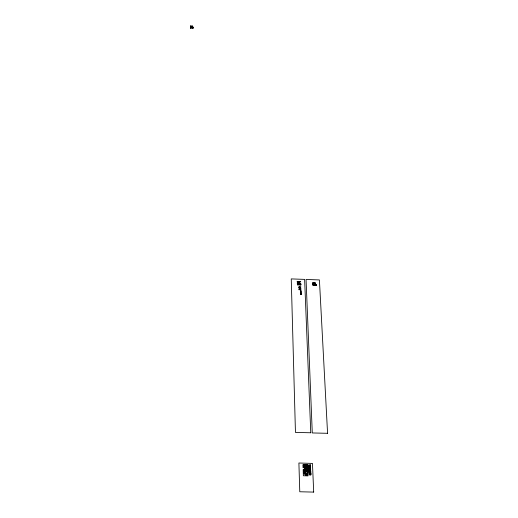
<?xml version="1.0" encoding="UTF-8"?>
<svg xmlns="http://www.w3.org/2000/svg" width="518" height="518" viewBox="0 0 518 518"><rect width="100%" height="100%" fill="white"/><g stroke="black" fill="none" stroke-linecap="round" stroke-linejoin="round"><path stroke-width="0.78" d="M191.453 27.169L191.453 26.522L192.288 26.56L192.34 25.978L190.566 25.9L190.43 28.212L193.026 28.328L193.072 27.739M192.34 25.978L192.288 27.208L192.333 26.625M193.026 28.328L193.072 27.091L191.414 27.02L191.453 26.522M310.191 472.002L310.457 472.008M303.775 465.481L303.276 465.423L303.755 465.391M303.742 465.527L303.315 465.52L303.535 465.183M303.626 465.624L303.548 465.196M303.457 466.297L303.47 466.07M313.876 284.589L313.791 285.049L313.461 284.758M193.072 27.091L193.026 27.687L190.43 27.571M190.43 28.212L190.566 25.9M305.387 468.078L305.601 467.34L305.639 468.505L305.089 468.492L305.037 467.32L305.601 467.34M305.633 468.363L305.083 468.35L305.044 467.599M305.393 468.214L305.639 468.505L305.076 468.207L305.633 468.227L305.38 467.754M305.4 468.356L305.458 467.663M305.037 467.32L305.568 468.22M305.29 467.327C305.73 467.411 304.578 467.968 305.465 467.987M298.109 282.439L297.436 282.252M309.796 466.012L309.732 465.591L309.758 466.336M305.834 475.213L306.863 475.226M297.759 282.116L297.979 282.498L297.96 281.934M309.278 466.543L309.304 466.537M298.575 284.285L297.753 284.214M297.772 282.977L297.766 282.621M304.616 466.122L304.597 465.663L305.471 465.688L305.458 465.326L305.018 465.676L304.584 465.248L305.665 465.281M305.737 473.62L306.358 473.128L306.378 473.64L305.717 473.109L305.704 473.653L306.41 473.672L306.391 473.096L305.685 473.076L306.391 473.387M315.378 284.758L315.184 284.816M299.792 283.955L297.487 283.961M307.653 470.137L306.941 470.111L306.967 470.83L307.679 470.856L307.653 470.137L306.973 470.143L307.647 470.389M303.898 471.328L304.901 471.374L303.924 471.361L304.901 472.015L303.943 471.982L304.882 471.393L304.901 472.015L303.924 472.002M303.898 470.726L304.843 470.13L304.862 470.752L303.878 470.098L304.849 470.273L303.891 470.389M306.358 470.117L305.406 470.571L305.355 470.053L306.391 470.085L306.41 470.635L305.374 470.603L305.393 470.085L306.358 470.227L305.4 470.305M306.384 470.92L305.432 471.374L305.419 470.894L306.403 471.406M301.146 293.861L301.308 294.224M300.893 294.379L301.126 293.79L300.835 294.094M301.036 294.172L300.9 294.541M307.057 473.672L307.737 473.886L307.038 473.692M300.977 293.428L300.945 292.806L300.822 293.564M303.943 471.982L304.914 471.704L303.93 471.697M305.432 471.374L306.397 471.296L305.426 471.16M310.146 471.995L310.599 472.332M307.439 468.272L307.543 468.635L307.524 468.246M307.543 468L307.407 467.696M307.569 468.071L307.621 468M308.955 466.271L309.285 466.355M309.447 473.808L309.466 474.145M305.944 467.003L306.876 467.094L306.844 466.595L305.931 466.569M307.135 475.55L307.686 475.589M305.885 465.229L306.967 465.319M304.558 465.3L305.458 465.326M309.466 465.941L309.777 465.591M309.913 465.572L310.411 465.585M304.571 465.663L305.471 465.688M306.973 465.656L305.898 465.611L306.339 465.268L306.805 465.643M308.819 465.837L309.317 465.857L309.395 467.929L309.401 466.459L309.9 466.472M304.972 465.857L305.49 466.142M309.894 466.368L309.395 466.355L309.363 465.462L309.861 465.481L310.004 467.948M309.298 466.783L309.304 467.029M303.768 466.737L303.393 466.724L303.768 467.068L303.406 466.724M309.919 467.003L309.518 466.983L309.861 467.566M306.876 467.029L305.944 466.912L306.85 466.938M304.843 466.99L305.717 467.022M309.926 467.204L309.505 467.314L309.783 466.99M310.366 467.191C310.256 469.055 309.699 461.667 310.353 467.178M309.557 467.476L309.906 467.909M309.337 467.748L308.968 466.537M309.518 467.676L309.894 467.657M305.141 467.657L305.154 467.981M305.614 467.76L305.05 467.741L305.193 468.071M308.896 467.916L310.502 467.961M305.057 467.883L305.62 467.942M305.976 467.916L306.915 467.942L306.928 468.317L305.989 468.259M304.707 468.181L304.953 467.586M309.894 469.528L308.424 469.463L308.469 470.797L309.965 470.843L309.906 469.23L309.524 469.217L309.583 470.83M308.56 469.761L309.408 469.787M309.563 469.696L309.9 469.703M308.56 469.807L309.408 469.832M309.874 470.007L309.881 470.758M309.809 470.104L310.308 470.027M303.859 470.066L304.862 470.111M308.592 470.415L309.434 470.441M308.586 470.454L309.434 470.48M303.872 470.409L304.875 470.448M303.878 470.745L304.882 470.784M305.38 470.856L306.416 470.888L306.436 471.438L305.4 471.406L305.38 470.856L306.403 470.901M306.973 471.121L307.686 471.14L307.711 471.859L306.999 471.84L306.973 471.121L307.673 471.16M305.406 471.127L306.416 471.166M305.413 471.393L306.423 471.425M310.716 471.516L309.227 471.471L309.35 474.851L310.839 474.896L310.716 471.516L310.709 472.377L310.062 472.358M309.894 471.548L309.55 471.781L309.939 472.183M310.263 471.71L310.606 471.626M307.692 471.626L307.006 471.587L307.679 471.827M310.69 471.768L310.152 471.529M310.042 471.814L310.69 471.833M303.93 472.209L304.934 472.235L304.908 471.16L303.878 471.127L303.917 472.222L304.947 472.248M309.952 472.558L309.622 472.772L309.894 472.558M310.152 472.83L310.645 472.481L310.152 472.83A1.327 1.224 28.8 0 1 310.638 472.824M309.33 472.869L310.729 472.947L310.8 474.831M309.363 472.928L309.712 473.18L309.375 473.167L309.395 471.51M310.165 473.122L310.703 473.355M305.16 473.07L303.988 473.031L304.021 473.976L305.193 474.009L305.16 473.07L305.18 473.989M310.101 473.342L310.729 473.368M305.724 473.335L306.371 473.355M307.025 473.361L307.744 473.394L307.044 473.394M309.356 473.569L310.748 473.581M309.356 473.614L310.755 473.653M309.894 473.698L310.742 473.724M305.711 473.886L306.423 473.905L306.442 474.482L305.73 474.462L305.711 473.886L306.41 473.918M307.044 474.022L307.763 474.054M310.761 474.197L309.913 474.171L309.894 473.685M305.73 474.171L306.416 474.197M309.654 474.702L309.589 474.3M309.926 474.268L310.768 474.287M310.327 474.734L310.709 474.753M307.012 474.967L307.763 474.993L307.012 475.006M310.094 473.109L310.722 473.128M305.834 475.226L306.546 475.265M300.693 281.889L298.316 281.565M296.976 281.811L300.686 281.65M298.951 282.006L299.682 282.032M312.924 282.783L315.184 282.86M299.579 282.556L298.86 282.75M298.323 283.21L297.915 283.191L298.323 283.359L298.303 282.64L299.715 282.88L299.682 281.915M299.708 282.757L298.912 282.757M298.556 282.776L299.637 282.815L299.579 281.993M315.222 283.644L314.07 283.605L314.109 284.544M297.572 283.365L297.157 283.106L297.565 283.113M314.07 283.696L315.229 283.702L315.184 282.737L312.924 282.66L313.047 285.424L316.362 285.547L316.317 284.563L313.403 284.518L313.526 284.058L314.161 284.052M298.575 283.43L298.064 283.378M313.053 283.935L312.671 283.922L313.066 284.194M299.644 284.149L299.333 284.019L299.482 284.382M313.092 284.745L314.426 284.822L313.021 284.783M300.673 284.408L300.673 284.013L299.967 283.955L299.987 284.434L300.712 284.466M297.604 284.337L300.718 284.635M298.711 284.408L298.99 284.006M297.507 284.596L300.822 284.719M299.676 286.875L298.983 286.849L299.009 287.749L299.164 286.855M300.829 286.972L300.272 286.907L300.829 286.946M299.682 287.043L299.171 286.978L299.741 287.555M300.31 288.04L300.867 288.183L300.317 288.163M299.281 288.61L299.08 289.834L299.262 288.61L299.792 289.148M300.932 289.97L300.375 289.873L300.887 290.164M300.401 290.52L300.913 290.825M300.401 290.553L300.952 290.585M300.421 291.239L300.984 291.317M300.453 291.977L301.01 292.048M298.148 283.709L297.915 283.191M309.201 466.252L309.084 465.883M305.756 474.197L306.403 474.333L305.762 474.43L306.391 473.938L306.403 474.449L305.743 473.918M299.223 287.082L299.618 287.645M305.393 470.085L306.371 470.597M299.605 287.315L299.216 287.134L299.475 287.626M299.534 289.219L299.268 288.727L299.669 289.245M299.268 288.785L299.598 288.953M305.976 467.942L306.902 468.317M299.417 284.401L299.624 283.747L299.695 284.615M309.453 465.578L309.745 465.947M305.18 467.748L305.316 468.214M305.367 467.469L305.555 467.754L304.83 467.592L304.862 468.285M305.374 467.612L305.555 467.896L305.484 467.476M316.245 284.615L316.284 285.483L313.118 285.366L312.995 282.718M315.177 284.602L315.261 285.444M314.141 283.663L314.18 284.486M314.199 284.809L314.225 285.405M314.122 284.809L314.154 285.405M310.334 473.128L310.25 473.018M310.211 473.122L310.431 473.128M300.777 291.265L300.79 291.64L300.725 291.252M310.509 474.417L310.535 474.747M309.958 471.529L310.017 473.562M309.667 467.32L309.46 466.517M309.816 471.548L309.945 472.422L309.693 472.073M309.57 467.896L310.411 467.883L310.152 467.637M309.732 472.876L309.881 474.805M309.466 469.496L309.518 470.83M309.537 474.3L309.602 474.734M309.181 467.353L309.252 467.858M309.35 469.871L309.369 470.344M308.45 471.458L308.482 472.338M307.711 468.673L307.679 467.65L307.316 467.637L307.349 468.66M307.485 467.696L307.498 468.11M300.816 292.379L300.803 292.01L300.764 292.372M300.835 285.017L300.79 283.734L297.967 283.663L300.718 283.793L300.751 284.654M300.764 285.01L297.591 284.894M300.932 291.284L300.841 291.64M300.958 292.022L300.971 292.379M301.075 294.405L301.003 293.784L301.016 294.405M307.226 468.654L307.09 464.931L305.769 464.892L305.898 468.615M300.854 292.035L300.919 292.379M306.792 465.274L306.973 465.676M306.837 466.614L306.85 467.094M306.798 465.255L306.883 465.669M300.641 291.271L300.654 291.634M300.673 292.372L300.615 292.022L300.576 292.366M305.873 464.937L305.911 466.064M305.918 466.278L305.996 468.583M305.795 468.615L305.737 466.828L304.545 466.789L304.603 468.576M305.601 467.022L305.024 467.113M305.516 467.353L305.523 468.505M299.216 287.03L299.32 287.943M299.223 288.636L299.294 289.84M305.219 467.346L305.27 468.473M305.115 467.489L305.154 468.466M305.193 467.929L305.206 468.492M298.666 283.657L298.517 282.511L298.588 283.715M298.666 283.993L298.685 284.576M298.569 283.987L298.614 284.576M304.869 473.076L304.914 473.983M297.494 281.889L297.578 284.537M297.416 281.831L297.52 284.894M304.435 473.329L304.021 473.692L304.888 473.75L304.435 473.329M310.761 432.776L295.454 432.426L291.245 278.904L304.623 279.39L310.761 432.776M327.57 433.301L312.276 432.951L306.06 279.448L319.418 279.934L327.57 433.301M313.694 492.1L299.773 491.763L298.899 463.008L312.458 463.416L313.694 492.1M310.444 464.866L308.722 464.814L308.838 467.974L310.56 468.026L310.444 464.866M303.995 464.685L302.946 464.652L303.043 467.689L304.098 467.722L303.995 464.685M307.64 464.795L304.37 464.691L304.5 468.654L307.783 468.751L307.64 464.795M305.717 465.203L304.461 465.164L304.5 466.194L305.749 466.232L305.717 465.203M310.593 468.874L308.236 468.803L308.314 470.894L310.671 470.966L310.593 468.874M310.444 469.496L310.068 469.489L310.12 470.849L310.496 470.856L310.444 469.496M307.821 469.748L303.166 469.606L303.36 475.751L308.035 475.893L307.821 469.748M304.869 469.897L303.839 469.865L303.872 470.959L304.901 470.985L304.869 469.897M307.744 473.154L307.006 473.128L307.044 474.268L307.783 474.287L307.744 473.154M304.875 473.31L304.008 473.284L304.875 473.329M306.76 475.246L305.614 475.207L306.76 475.271M299.41 282.148L299.003 282.401L299.41 282.148M300.9 289.025L300.343 288.966L300.9 289.005"/></g></svg>
